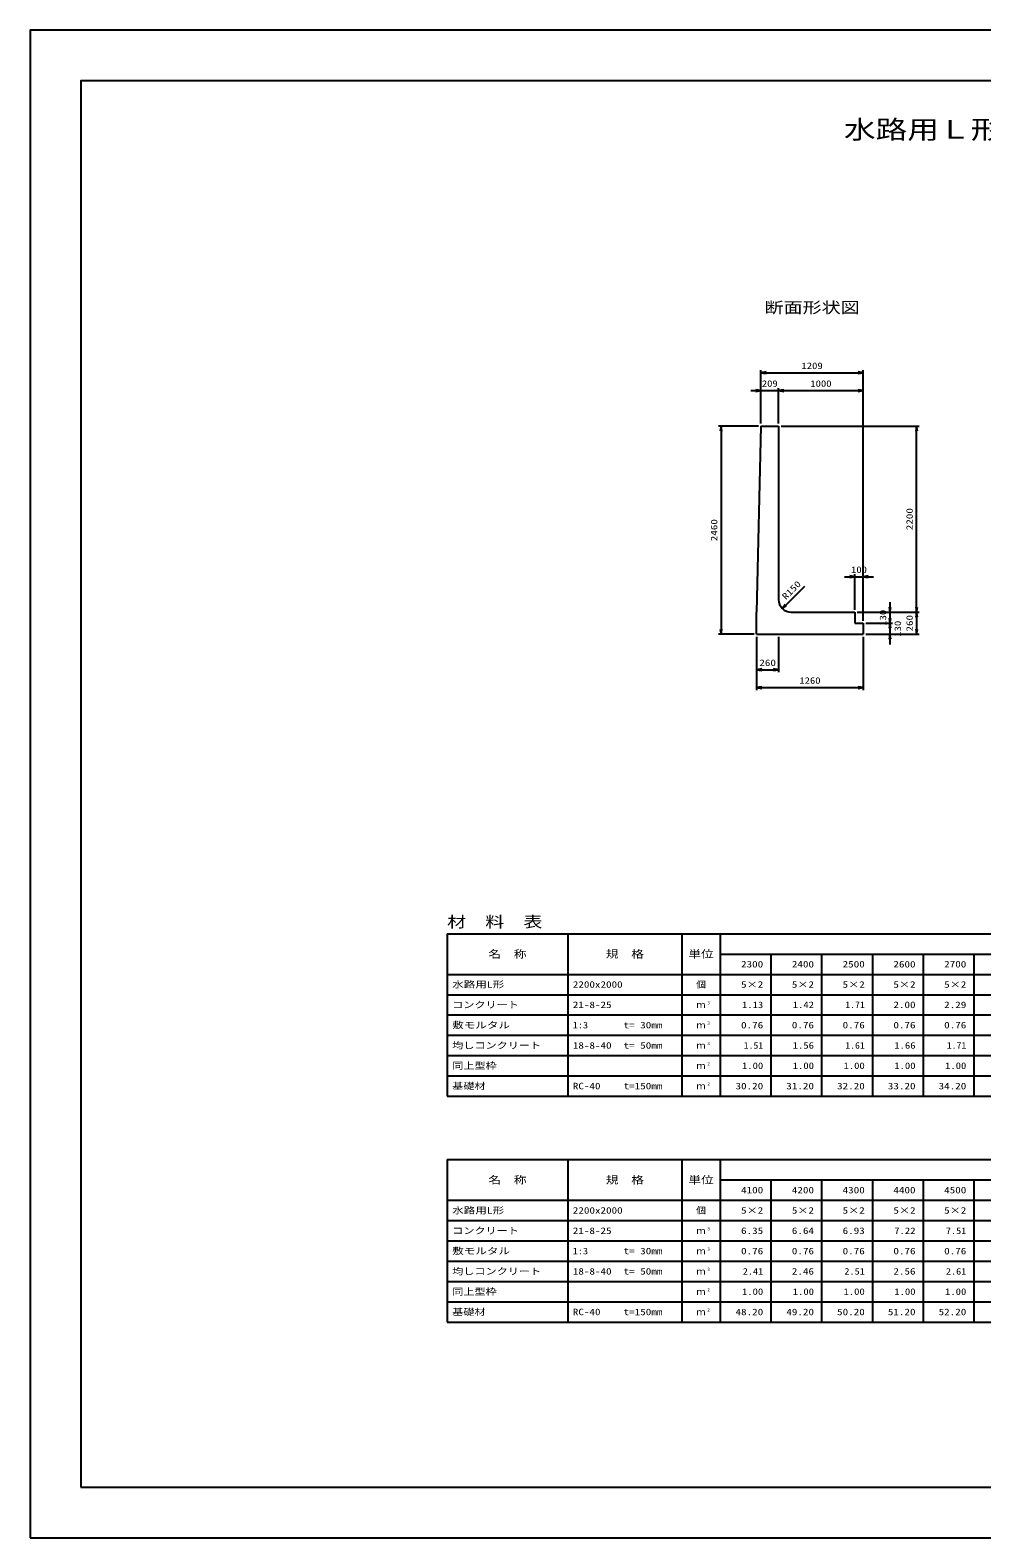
# Model space of a CAD drawing. Units: millimetres at full size. Extents: x 0 to 25230, y 0 to 17820.
# Drawn here: x 0 to 11246, y 0 to 17820 of the extents above; entities that cross this region are included whole.
import ezdxf
from ezdxf.enums import TextEntityAlignment as Align

# ---------------------------------------------------------------- set-up
doc = ezdxf.new("R2010")
doc.units = ezdxf.units.MM
doc.layers.add('D-MTR', color=7, linetype='Continuous')
doc.layers.add('D-MTR-TXT', color=7, linetype='Continuous')
for name, color, linetype, lineweight in [('D-MTR-FRAM', 7, 'Continuous', 25), ('D-MTR-LINE', 7, 'Continuous', 25), ('D-STR-DIM', 7, 'Continuous', 25), ('D-STR-STRn', 1, 'Continuous', 25), ('D-TTL', 2, 'Continuous', 25), ('D-TTL-TXT', 7, 'Continuous', 25)]:
    doc.layers.add(name, color=color, linetype=linetype, lineweight=lineweight)
doc.styles.add('ＭＳ ゴシック', font='')
doc.styles.get('ＭＳ ゴシック').set_extended_font_data('MS Gothic')

# ---------------------------------------------------------------- blocks, each defined once
blk = doc.blocks.new('open_arrow')
at = {"color": 0, "linetype": 'Continuous', "lineweight": -2}
blk.add_lwpolyline([(7.5, 1.25), (0, 0), (7.5, -1.25)], dxfattribs=at)

msp = doc.modelspace()

# ---------------------------------------------------------------- linework, layer by layer
at = {"layer": 'D-MTR-FRAM'}
for p, q in [((4927.5, 7140), (20302.5, 7140)), ((4927.5, 7140), (4927.5, 5220)), ((8152.5, 6900), (20302.5, 6900)), ((4927.5, 5220), (20302.5, 5220)), ((4927.5, 4470), (19102.5, 4470)), ((4927.5, 4470), (4927.5, 2550)), ((8152.5, 4230), (19102.5, 4230)), ((4927.5, 2550), (19102.5, 2550))]:
    msp.add_line(p, q, dxfattribs=at)
at = {"layer": 'D-MTR-LINE'}
for p, q in [((6352.5, 7140), (6352.5, 5220)), ((7702.5, 7140), (7702.5, 5220)), ((8152.5, 7140), (8152.5, 5220)), ((8752.5, 6900), (8752.5, 5220)), ((9352.5, 6900), (9352.5, 5220)), ((9952.5, 6900), (9952.5, 5220)), ((10552.5, 6900), (10552.5, 5220)), ((11152.5, 6900), (11152.5, 5220)), ((4927.5, 6660), (20302.5, 6660)), ((4927.5, 6420), (20302.5, 6420)), ((4927.5, 6180), (20302.5, 6180)), ((4927.5, 5940), (20302.5, 5940)), ((4927.5, 5700), (20302.5, 5700)), ((4927.5, 5460), (20302.5, 5460)), ((6352.5, 4470), (6352.5, 2550)), ((7702.5, 4470), (7702.5, 2550)), ((8152.5, 4470), (8152.5, 2550)), ((8152.5, 4230), (8152.5, 2550)), ((8752.5, 4230), (8752.5, 2550)), ((9352.5, 4230), (9352.5, 2550)), ((9952.5, 4230), (9952.5, 2550)), ((10552.5, 4230), (10552.5, 2550)), ((11152.5, 4230), (11152.5, 2550)), ((4927.5, 3990), (19102.5, 3990)), ((4927.5, 3750), (19102.5, 3750)), ((4927.5, 3510), (19102.5, 3510)), ((4927.5, 3270), (19102.5, 3270)), ((4927.5, 3030), (19102.5, 3030)), ((4927.5, 2790), (19102.5, 2790))]:
    msp.add_line(p, q, dxfattribs=at)
at = {"layer": 'D-STR-DIM'}
for p, q in [((8635.5, 13170), (8635.5, 13800)), ((8635.5, 13770), (9844.5, 13770)), ((9844.5, 10840), (9844.5, 13800)), ((8515.5, 13560), (8964.5, 13560)), ((8635.5, 13170), (8635.5, 13590)), ((8844.5, 13170), (8844.5, 13590)), ((8844.5, 13170), (8844.5, 13590)), ((8844.5, 13560), (9844.5, 13560)), ((9844.5, 10840), (9844.5, 13590)), ((8605.5, 13140), (8134.5, 13140)), ((8164.5, 13140), (8164.5, 10680)), ((8874.5, 13140), (10504.5, 13140)), ((10474.5, 10940), (10474.5, 13140)), ((8888.434, 10983.934), (9153.599, 11249.099)), ((9624.5, 11360), (9964.5, 11360)), ((9744.5, 10970), (9744.5, 11390)), ((9844.5, 10880), (9844.5, 11390)), ((10159.5, 11060), (10159.5, 10690)), ((9774.5, 10940), (10504.5, 10940)), ((9774.5, 10940), (10504.5, 10940)), ((9774.5, 10940), (10189.5, 10940)), ((10159.5, 10930), (10159.5, 10560)), ((10474.5, 10940), (10474.5, 10680)), ((9874.5, 10810), (10189.5, 10810)), ((9874.5, 10810), (10189.5, 10810)), ((8554.5, 10680), (8134.5, 10680)), ((8584.5, 10650), (8584.5, 10230)), ((8584.5, 10650), (8584.5, 10020)), ((8844.5, 10650), (8844.5, 10230)), ((9844.5, 10650), (9844.5, 10020)), ((9874.5, 10680), (10504.5, 10680)), ((9874.5, 10680), (10189.5, 10680)), ((8584.5, 10260), (8844.5, 10260)), ((8584.5, 10050), (9844.5, 10050))]:
    msp.add_line(p, q, dxfattribs=at)
at = {"layer": 'D-STR-STRn'}
for p, q in [((8635.5, 13140), (8584.5, 10940)), ((8635.5, 13140), (8844.5, 13140)), ((8844.5, 13140), (8844.5, 11090)), ((8584.5, 10680), (8584.5, 10940)), ((8994.5, 10940), (9744.5, 10940)), ((9744.5, 10940), (9744.5, 10810)), ((9744.5, 10810), (9844.5, 10810)), ((9844.5, 10810), (9844.5, 10680)), ((8584.5, 10680), (9844.5, 10680))]:
    msp.add_line(p, q, dxfattribs=at)
msp.add_arc((8994.5, 11090), 150, 180, 270, dxfattribs=at)
at = {"layer": 'D-TTL'}
for points in [[(0, 0), (25230, 0), (25230, 17820), (0, 17820)], [(600, 600), (24630, 600), (24630, 17220), (600, 17220)]]:
    msp.add_lwpolyline(points, close=True, dxfattribs=at)

# ---------------------------------------------------------------- block references
at = {"layer": 'D-STR-DIM', "xscale": 8, "yscale": 8}
for p in [(8635.5, 13770), (8844.5, 13560), (8844.5, 13560), (9844.5, 11360), (8584.5, 10260), (8584.5, 10050)]:
    msp.add_blockref('open_arrow', p, dxfattribs=at)
for p, rotation in [((9844.5, 13770), 180), ((8635.5, 13560), 180), ((9844.5, 13560), 180), ((8164.5, 13140), 270), ((10474.5, 13140), 270), ((9744.5, 11360), 180), ((8888.434, 10983.934), 45), ((10159.5, 10940), 90), ((10474.5, 10940), 90), ((10474.5, 10940), 270), ((8164.5, 10680), 90), ((10159.5, 10810), 90), ((10159.5, 10810), 270), ((10474.5, 10680), 90), ((10159.5, 10680), 270), ((8844.5, 10260), 180), ((9844.5, 10050), 180)]:
    msp.add_blockref('open_arrow', p, dxfattribs=dict(at, rotation=rotation))

# ---------------------------------------------------------------- texts
at = {"layer": 'D-MTR', "style": 'ＭＳ ゴシック', "width": 1.25}
msp.add_text('材\u3000料\u3000表', height=132, dxfattribs=at).set_placement((4927.5, 7176), align=Align.BOTTOM_LEFT)
at = {"layer": 'D-MTR-TXT', "style": 'ＭＳ ゴシック'}
for s, height, width, p in [('名\u3000称', 87.98, 1.25, (5640, 6900)), ('規\u3000格', 87.98, 1.25, (7027.5, 6900)), ('単位', 87.98, 1.25, (7927.5, 6900)), ('個', 76.98, 1.1, (7927.5, 6540)), ('名\u3000称', 87.98, 1.25, (5640, 4230)), ('規\u3000格', 87.98, 1.25, (7027.5, 4230)), ('単位', 87.98, 1.25, (7927.5, 4230)), ('個', 76.98, 1.1, (7927.5, 3870))]:
    msp.add_text(s, height=height, dxfattribs=dict(at, width=width)).set_placement(p, align=Align.MIDDLE_CENTER)
for s, width, p in [('2300', 1.25, (8662.5, 6780)), ('2400', 1.25, (9262.5, 6780)), ('2500', 1.25, (9862.5, 6780)), ('2600', 1.25, (10462.5, 6780)), ('2700', 1.25, (11062.5, 6780)), ('5×2', 1.25, (8662.5, 6540)), ('5×2', 1.25, (9262.5, 6540)), ('5×2', 1.25, (9862.5, 6540)), ('5×2', 1.25, (10462.5, 6540)), ('5×2', 1.25, (11062.5, 6540)), ('1.13', 1.2, (8662.5, 6300)), ('1.42', 1.2, (9262.5, 6300)), ('1.71', 1.1, (9862.5, 6300)), ('2.00', 1.25, (10462.5, 6300)), ('2.29', 1.25, (11062.5, 6300)), ('0.76', 1.25, (8662.5, 6060)), ('0.76', 1.25, (9262.5, 6060)), ('0.76', 1.25, (9862.5, 6060)), ('0.76', 1.25, (10462.5, 6060)), ('0.76', 1.25, (11062.5, 6060)), ('1.51', 1.1, (8662.5, 5820)), ('1.56', 1.2, (9262.5, 5820)), ('1.61', 1.1, (9862.5, 5820)), ('1.66', 1.2, (10462.5, 5820)), ('1.71', 1.1, (11062.5, 5820)), ('1.00', 1.2, (8662.5, 5580)), ('1.00', 1.2, (9262.5, 5580)), ('1.00', 1.2, (9862.5, 5580)), ('1.00', 1.2, (10462.5, 5580)), ('1.00', 1.2, (11062.5, 5580)), ('30.20', 1.25, (8662.5, 5340)), ('31.20', 1.25, (9262.5, 5340)), ('32.20', 1.25, (9862.5, 5340)), ('33.20', 1.25, (10462.5, 5340)), ('34.20', 1.25, (11062.5, 5340)), ('4100', 1.25, (8662.5, 4110)), ('4200', 1.25, (9262.5, 4110)), ('4300', 1.25, (9862.5, 4110)), ('4400', 1.25, (10462.5, 4110)), ('4500', 1.25, (11062.5, 4110)), ('5×2', 1.25, (8662.5, 3870)), ('5×2', 1.25, (9262.5, 3870)), ('5×2', 1.25, (9862.5, 3870)), ('5×2', 1.25, (10462.5, 3870)), ('5×2', 1.25, (11062.5, 3870)), ('6.35', 1.25, (8662.5, 3630)), ('6.64', 1.25, (9262.5, 3630)), ('6.93', 1.25, (9862.5, 3630)), ('7.22', 1.2, (10462.5, 3630)), ('7.51', 1.15, (11062.5, 3630)), ('0.76', 1.25, (8662.5, 3390)), ('0.76', 1.25, (9262.5, 3390)), ('0.76', 1.25, (9862.5, 3390)), ('0.76', 1.25, (10462.5, 3390)), ('0.76', 1.25, (11062.5, 3390)), ('2.41', 1.15, (8662.5, 3150)), ('2.46', 1.25, (9262.5, 3150)), ('2.51', 1.15, (9862.5, 3150)), ('2.56', 1.25, (10462.5, 3150)), ('2.61', 1.15, (11062.5, 3150)), ('1.00', 1.2, (8662.5, 2910)), ('1.00', 1.2, (9262.5, 2910)), ('1.00', 1.2, (9862.5, 2910)), ('1.00', 1.2, (10462.5, 2910)), ('1.00', 1.2, (11062.5, 2910)), ('48.20', 1.25, (8662.5, 2670)), ('49.20', 1.25, (9262.5, 2670)), ('50.20', 1.25, (9862.5, 2670)), ('51.20', 1.25, (10462.5, 2670)), ('52.20', 1.25, (11062.5, 2670))]:
    msp.add_text(s, height=76.98, dxfattribs=dict(at, width=width)).set_placement(p, align=Align.MIDDLE_RIGHT)
for s, width, p in [('水路用L形', 1.3, (4987.5, 6540)), ('2200x2000', 1.25, (6412.5, 6540)), ('コンクリート', 1.25, (4987.5, 6300)), ('21-8-25', 1.25, (6412.5, 6300)), ('敷モルタル', 1.3, (4987.5, 6060)), ('1:3', 1.15, (6412.5, 6060)), ('t= 30mm', 1.25, (7012.5, 6060)), ('均しコンクリート', 1.25, (4987.5, 5820)), ('18-8-40', 1.25, (6412.5, 5820)), ('t= 50mm', 1.25, (7012.5, 5820)), ('同上型枠', 1.25, (4987.5, 5580)), ('基礎材', 1.25, (4987.5, 5340)), ('RC-40', 1.25, (6412.5, 5340)), ('t=150mm', 1.25, (7012.5, 5340)), ('水路用L形', 1.3, (4987.5, 3870)), ('2200x2000', 1.25, (6412.5, 3870)), ('コンクリート', 1.25, (4987.5, 3630)), ('21-8-25', 1.25, (6412.5, 3630)), ('敷モルタル', 1.3, (4987.5, 3390)), ('1:3', 1.15, (6412.5, 3390)), ('t= 30mm', 1.25, (7012.5, 3390)), ('均しコンクリート', 1.25, (4987.5, 3150)), ('18-8-40', 1.25, (6412.5, 3150)), ('t= 50mm', 1.25, (7012.5, 3150)), ('同上型枠', 1.25, (4987.5, 2910)), ('基礎材', 1.25, (4987.5, 2670)), ('RC-40', 1.25, (6412.5, 2670)), ('t=150mm', 1.25, (7012.5, 2670))]:
    msp.add_text(s, height=76.98, dxfattribs=dict(at, width=width)).set_placement(p, align=Align.MIDDLE_LEFT)
for p in [(7927.5, 6300), (7927.5, 6060), (7927.5, 5820), (7927.5, 5580), (7927.5, 5340), (7927.5, 3630), (7927.5, 3390), (7927.5, 3150), (7927.5, 2910), (7927.5, 2670)]:
    msp.add_text('ｍ', height=76.98, dxfattribs=at).set_placement(p, align=Align.MIDDLE_CENTER)
at = {"layer": 'D-MTR-TXT', "style": 'ＭＳ ゴシック', "width": 1.15}
for s, p in [('3', (8002.5, 6293)), ('3', (8002.5, 6053)), ('3', (8002.5, 5813)), ('2', (8002.5, 5573)), ('2', (8002.5, 5333)), ('3', (8002.5, 3623)), ('3', (8002.5, 3383)), ('3', (8002.5, 3143)), ('2', (8002.5, 2903)), ('2', (8002.5, 2663))]:
    msp.add_text(s, height=38.49, dxfattribs=at).set_placement(p, align=Align.BOTTOM_LEFT)
at = {"layer": 'D-STR-DIM', "style": 'ＭＳ ゴシック'}
for s, width, p in [('1209', 1.2, (9240, 13852.5)), ('209', 1.2, (8740, 13642.5)), ('1000', 1.2, (9344.5, 13642.5)), ('100', 1.2, (9794.5, 11442.5)), ('260', 1.25, (8714.5, 10342.5)), ('1260', 1.2, (9214.5, 10132.5))]:
    msp.add_text(s, height=76.98, dxfattribs=dict(at, width=width)).set_placement(p, align=Align.MIDDLE_CENTER)
for s, width, p in [('2200', 1.25, (10392, 12040)), ('2460', 1.25, (8082, 11910)), ('130', 1.2, (10077, 10875)), ('260', 1.25, (10392, 10810)), ('130', 1.2, (10252, 10745))]:
    msp.add_text(s, height=76.98, rotation=90, dxfattribs=dict(at, width=width)).set_placement(p, align=Align.MIDDLE_CENTER)
at = {"layer": 'D-STR-DIM', "style": 'ＭＳ ゴシック', "width": 1.25}
msp.add_text('R150', height=76.98, rotation=45, dxfattribs=at).set_placement((8946.844, 11064.971), align=Align.BOTTOM_LEFT)
at = {"layer": 'D-TTL-TXT', "style": 'ＭＳ ゴシック', "width": 1.25}
for s, height, p in [('水路用Ｌ形（農業土木事業協会型）', 219.9, (12615, 16470)), ('断面形状図', 132, (9240, 14436))]:
    msp.add_text(s, height=height, dxfattribs=at).set_placement(p, align=Align.BOTTOM_CENTER)

doc.saveas('drawing.dxf')
